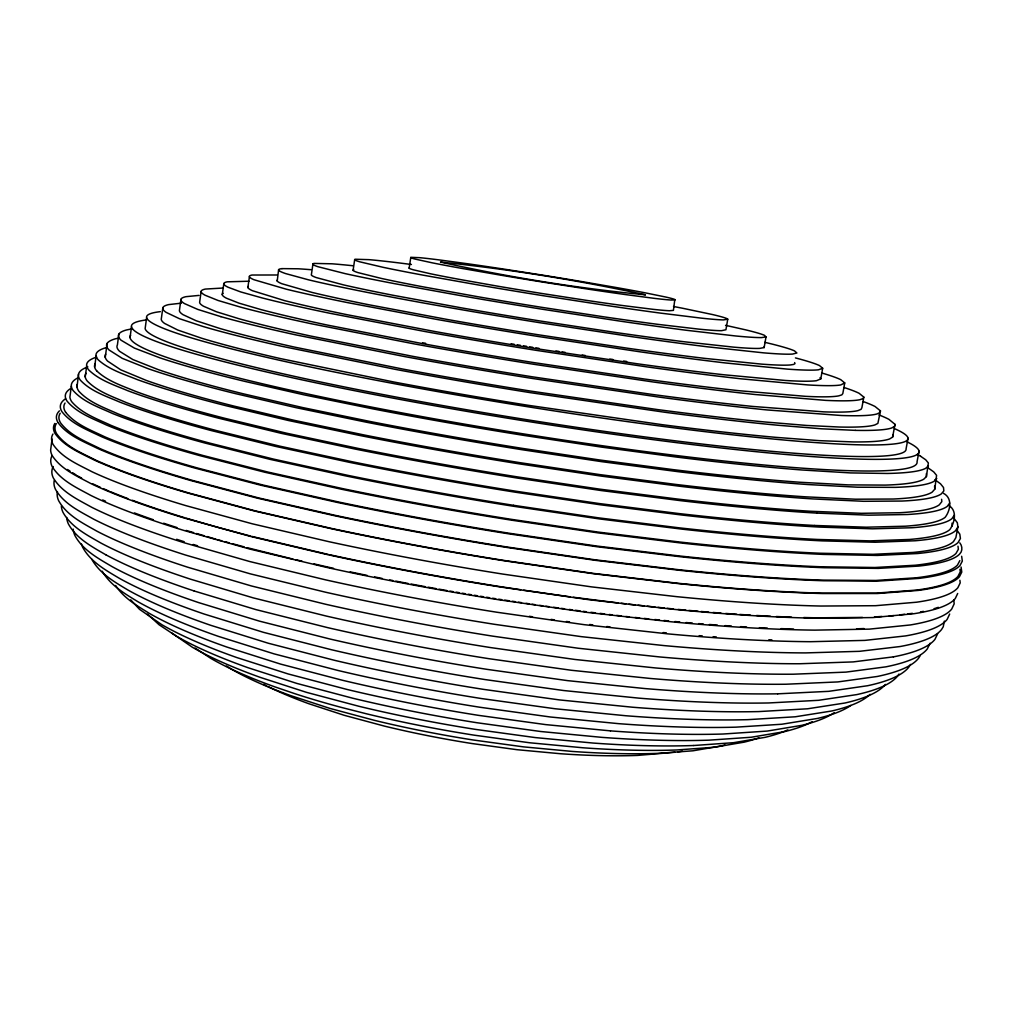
<?xml version="1.0" encoding="UTF-8"?>
<svg xmlns="http://www.w3.org/2000/svg" width="1013" height="1013" viewBox="0 0 1013 1013"><rect width="100%" height="100%" fill="white"/><g stroke="black" fill="none" stroke-linecap="round" stroke-linejoin="round"><path stroke-width="1.5" d="M513.515 505.31L598.366 517.82L679.444 527.862A449.05 50.004 9.1 0 0 817.694 539.46L870.167 540.866L909.649 539.448A449.759 50.156 9.1 0 0 949.903 529.533C954.664 522.619 957.513 510.653 948.788 505.462M944.357 621.108L943.242 626.781L941.584 629.466A457.015 72.645 9.1 0 1 899.987 646.547L859.467 651.321L805.677 652.904A456.319 72.43 9.1 0 1 664.135 645.598L581.247 636.633L494.585 624.325A456.167 72.379 9.1 0 1 325.388 592.174L250.249 573.839L185.556 555.048A456.597 72.505 9.1 0 1 93.715 519.188C79.748 511.375 63.806 503.816 55.512 489.406A457.445 72.784 9.1 0 1 54.297 480.352M814.591 525.468L866.292 527.203L905.255 526.203A443.162 47.054 9.1 0 0 945.192 517.276C950.422 510.425 952.727 498.117 943.521 493.356M77.013 386.915L78.545 374.101M277.22 281.006L278.6 269.813M52.056 439.022L50.65 449.873A466.449 66.934 9.1 0 0 52.17 455.559A464.587 69.099 9.1 0 0 52.258 466.752C61.033 480.732 76.861 487.797 90.841 495.433A463.663 68.821 9.1 0 0 184.1 530.508L249.894 549.084L326.389 567.343A463.194 68.694 9.1 0 0 498.662 599.747L586.856 612.371L671.188 621.779A463.372 68.745 9.1 0 0 814.857 630.137L869.306 629.136L910.193 624.97A464.119 68.96 9.1 0 0 951.714 609.054L954.17 603.862L953.777 599.683M71.328 386.168L69.91 397.083A455.66 53.309 9.1 0 0 71.72 401.705C81.838 413.519 97.134 418.888 110.848 425.283A454.774 53.107 9.1 0 0 203.182 455.533L267.901 472.058L342.913 488.671A454.331 52.993 9.1 0 0 511.375 519.34L597.467 531.99L679.748 542.018A454.495 53.031 9.1 0 0 819.91 553.237L873.054 554.301L912.966 552.452A455.217 53.208 9.1 0 0 953.499 541.575L955.879 537.65L957.918 526.899L957.336 522.759L953.942 518.263M85.244 376.912L86.675 365.997M94.64 367.061L96.083 356.145M105.263 357.386L107.112 343.445M118.85 334.176L117.407 344.926A416.394 37.519 9.1 0 0 119.61 351.334L132.855 359.552L158.066 369.555A415.647 37.38 9.1 0 0 243.753 393.918L302.76 407.581L370.619 421.585A415.279 37.316 9.1 0 0 522.024 448.328L599.24 459.927L673.139 469.627A415.419 37.342 9.1 0 0 799.764 482.239L848.286 484.885L885.147 485.1A416.014 37.456 9.1 0 0 923.78 479.174L926.414 476.579L928.364 462.979L925.717 459.788L920.64 456.293M130.044 337.557L131.513 326.693M146.606 317.74L145.138 328.592A385.333 30.542 9.1 0 0 530.749 420.319A385.333 30.542 9.1 0 0 906.078 448.86L908.053 438.186M162.84 307.711L161.371 318.462A376.342 27.807 9.1 0 0 164.638 323.464L177.819 330.061L201.612 338.215A375.734 27.718 9.1 0 0 279.993 358.488L393.728 381.977A375.43 27.68 9.1 0 0 528.216 405.301L662.325 424.7A375.544 27.693 9.1 0 0 775.54 437.325L819.416 440.655L853.174 441.921A376.038 27.769 9.1 0 0 889.718 438.895L892.592 437.122L893.048 434.982M180.934 299.417L179.466 310.168A359.501 24.616 9.1 0 0 183.074 314.701L196.142 320.754L219.251 328.288A358.944 24.54 9.1 0 0 294.454 347.092L402.693 369.036A358.665 24.502 9.1 0 0 530.204 391.018L657.348 409.556A358.779 24.527 9.1 0 0 765.005 421.99L806.93 425.473L839.346 427.03A359.222 24.578 9.1 0 0 874.941 424.903L877.878 423.396L880.462 410.898L875.055 406.504A360.084 22.767 9.1 0 0 863.101 401.528M201.131 291.453L199.65 302.203A340.52 21.476 9.1 0 0 203.6 306.281L216.465 311.776L238.751 318.664A340.026 21.412 9.1 0 0 310.307 335.961L412.392 356.259A339.786 21.387 9.1 0 0 532.167 376.785L651.562 394.348A339.874 21.4 9.1 0 0 753.014 406.466L823.632 411.848A340.279 21.45 9.1 0 0 858.062 410.569L861.075 409.328L861.886 407.745L863.823 397.109L859.113 393.297A341.064 19.716 9.1 0 0 844.133 387.536M222.278 294.631L223.784 283.881M247.881 287.515L249.401 276.777M312.954 263.899L311.409 274.51A232.901 9.661 9.1 0 0 316.284 277.587L343.483 284.881A232.673 9.649 9.1 0 0 393.373 295.327L461.333 307.838A232.559 9.636 9.1 0 0 539.385 320.88L617.145 332.707A232.61 9.649 9.1 0 0 684.535 341.799L733.501 347.13A232.787 9.661 9.1 0 0 759.813 348.383L764.144 347.548L766.005 336.924L764.498 335.354A233.205 8.446 9.1 0 0 745.847 329.896L725.536 325.325M353.119 270.192L354.689 259.594M409.163 268.154L410.759 257.568M409.341 267.863A135.881 4.179 9.1 0 0 413.494 269.838L430.829 273.839A135.805 4.179 9.1 0 0 460.206 279.537L498.776 286.362A135.767 4.179 9.1 0 0 542.348 293.555L585.742 300.266A135.78 4.179 9.1 0 0 623.97 305.711L652.79 309.294A135.843 4.179 9.1 0 0 669.517 310.738L673.417 310.383L674.81 299.506A136.021 3.47 9.1 0 0 665.516 296.986L645.053 292.808A136.097 3.47 9.1 0 0 615.714 287.426L580.373 281.335A136.135 3.47 9.1 0 0 541.968 275.042L503.664 269.065A136.122 3.47 9.1 0 0 468.513 263.887L439.579 259.961A136.059 3.47 9.1 0 0 419.597 257.669L410.936 257.327A135.97 3.47 9.1 0 0 415.127 259.087L432.5 262.886A135.894 3.457 9.1 0 0 461.928 268.42L500.549 275.143A135.856 3.457 9.1 0 0 544.146 282.31L587.565 289.06A135.869 3.457 9.1 0 0 625.806 294.618L654.626 298.392A135.932 3.47 9.1 0 0 671.328 300.038L675.202 299.848M673.518 306.496A192.09 5.939 9.1 0 1 682.876 308.307L712.405 314.524A191.938 5.926 9.1 0 1 726.828 318.589L727.752 319.196L725.928 329.744L721.56 330.681A191.634 6.926 9.1 0 1 699.071 329.162L658.589 324.439A191.508 6.914 9.1 0 1 603.773 316.828L540.955 307.205A191.47 6.914 9.1 0 1 477.908 296.733L422.598 286.755A191.546 6.914 9.1 0 1 381.344 278.423L358.045 272.624A191.71 6.926 9.1 0 1 353.79 269.762M248.35 286.375A294.593 15.398 9.1 0 0 252.389 290.693L284.564 300.62A294.226 15.36 9.1 0 0 347.054 314.701L434.4 331.428A294.049 15.347 9.1 0 0 535.915 348.599L637.076 363.743A294.112 15.347 9.1 0 0 723.776 374.759L785.252 380.47A294.416 15.385 9.1 0 0 816.541 380.673L820.783 378.9L822.683 368.263L819.517 365.592A295.024 13.865 9.1 0 0 795.433 357.906M821.695 372.974A319.551 16.752 9.1 0 1 840.777 379.685L844.741 382.927L842.816 393.563L841.816 394.867L838.764 395.855A318.842 18.373 9.1 0 1 805.74 396.349L739.376 390.739A318.5 18.335 9.1 0 1 644.863 379.077L534.079 362.641A318.411 18.323 9.1 0 1 422.915 343.711L327.743 325.148A318.626 18.348 9.1 0 1 260.392 309.421L239.106 303.191L226.532 298.253A319.057 18.399 9.1 0 1 223.101 293.301M892.592 437.122L895.011 424.346L888.945 419.369A376.975 25.882 9.1 0 0 878.917 414.912M919.032 451.152L917.044 461.827A398.514 33.758 9.1 0 1 515.566 432.627A398.514 33.758 9.1 0 1 130.601 335.392M105.681 354.195A426.752 40.761 9.1 0 0 107.543 361.059L120.75 369.821L146.265 380.407A425.966 40.609 9.1 0 0 233.788 406.048L294.302 420.344L364.06 434.957A425.587 40.533 9.1 0 0 519.922 462.662L599.443 474.553L675.519 484.391A425.726 40.558 9.1 0 0 805.664 496.839L855.39 499.206L893.061 499.029A426.359 40.685 9.1 0 0 932.188 492.103L934.758 489.228L936.582 475.35L933.733 471.893L928.415 468.12M895.011 424.346L894.58 426.334L891.744 427.955A376.292 25.794 9.1 0 1 855.276 430.36M937.658 633.72L934.974 639.304A452.064 74.177 9.1 0 1 893.415 656.867M880.462 410.898L879.854 412.608L876.941 413.962A359.463 22.691 9.1 0 1 841.436 415.507L767.12 409.948A359.02 22.641 9.1 0 1 659.438 397.147L532.23 378.444A358.919 22.628 9.1 0 1 404.592 356.563L296.214 334.961A359.197 22.653 9.1 0 1 220.885 316.651M930.086 643.217L927.313 648.89A446.011 75.469 9.1 0 1 885.843 666.845L845.994 672.113L793.331 674.202A445.365 75.253 9.1 0 1 655.373 667.934L574.814 659.45L490.659 647.586A445.214 75.203 9.1 0 1 326.376 616.081L253.364 597.911L190.393 579.145A445.619 75.329 9.1 0 1 100.718 542.943C86.801 534.927 71.087 526.95 63.009 512.375A446.429 75.608 9.1 0 1 61.388 505.968M954.347 515.098L951.979 518.593A449.759 47.788 9.1 0 1 911.814 527.748L872.396 528.824L819.922 527.102A449.088 47.636 9.1 0 1 681.622 514.997L600.519 504.816L515.604 492.242A448.936 47.611 9.1 0 1 349.371 462.321L275.27 446.328L211.248 430.563A449.354 47.7 9.1 0 1 119.623 402.034C105.998 396.108 90.828 391.284 80.382 380.204A450.177 47.877 9.1 0 1 87.865 366.871M949.675 614.03L947.155 619.374A461.244 70.935 9.1 0 1 905.584 635.911L864.836 640.393L810.666 641.698A460.51 70.707 9.1 0 1 667.884 633.872L584.159 624.666L496.611 612.194A460.333 70.657 9.1 0 1 325.654 579.867L249.73 561.531L184.417 542.829A460.788 70.796 9.1 0 1 91.778 507.31C77.786 499.536 61.996 492.204 53.36 478.035A461.7 71.075 9.1 0 1 53.233 466.55M957.69 593.479L955.284 598.506A465.967 66.807 9.1 0 1 913.827 613.726L872.877 617.563L818.289 618.247A465.22 66.592 9.1 0 1 674.063 609.357L589.351 599.772L500.739 587.046A465.043 66.541 9.1 0 1 327.604 554.643L250.73 536.485L184.607 518.112A465.499 66.668 9.1 0 1 90.917 483.581C76.95 476.097 61.122 469.31 52.157 455.559M949.675 503.094L947.256 506.335A443.162 44.711 9.1 0 1 907.42 514.515L868.508 515.174L816.82 513.11M959.843 560.62L957.488 565.026A462.852 59.033 9.1 0 1 916.499 577.765L875.928 580.449L821.847 580.094A462.118 58.843 9.1 0 1 678.925 569.737L594.96 559.796L507.082 547.007A461.941 58.792 9.1 0 1 335.278 515.364L258.885 497.991L193.103 480.58A462.397 58.906 9.1 0 1 99.629 448.392C85.788 441.516 70.201 435.59 60.565 422.877A463.321 59.147 9.1 0 1 60.185 413.279M863.823 397.109L863.038 398.552L860.05 399.654A340.507 19.652 9.1 0 1 825.696 400.376L755.116 394.513A340.115 19.614 9.1 0 1 653.626 382.04L534.168 364.338A340.013 19.602 9.1 0 1 414.279 343.914L312.055 323.907A340.267 19.627 9.1 0 1 240.385 307.078L218.048 300.468L205.133 295.252A340.761 19.69 9.1 0 1 205.411 289.06L223.075 288.034M727.752 319.196L723.421 319.905A191.761 5.913 9.1 0 1 700.958 318.095L660.489 313.106A191.634 5.901 9.1 0 1 605.66 305.331L542.816 295.644A191.609 5.901 9.1 0 1 479.706 285.21L424.333 275.384A191.685 5.913 9.1 0 1 383.015 267.293L359.653 261.785A191.837 5.913 9.1 0 1 355.348 259.239L369.011 259.657A192.014 5.926 9.1 0 1 397.97 262.785L411.417 264.482M957.918 526.899L955.576 530.647A455.533 50.84 9.1 0 1 915.157 540.765L875.283 542.246L822.163 540.866A454.812 50.675 9.1 0 1 681.964 529.141L599.633 518.96L513.477 506.259A454.647 50.637 9.1 0 1 344.851 475.73L269.737 459.294L204.93 443.036A455.09 50.739 9.1 0 1 112.43 413.443C98.73 407.213 83.509 402.085 73.177 390.6A455.989 50.941 9.1 0 1 78.33 377.659M920.374 655.386L918.576 658.209A438.882 76.494 9.1 0 1 877.233 676.481L837.852 681.926L785.949 684.231A438.236 76.266 9.1 0 1 650.346 678.469L571.294 670.264L488.747 658.665A438.085 76.216 9.1 0 1 327.642 627.629L255.985 609.623L194.129 590.972M910.56 664.401L908.724 667.238A430.576 77.216 9.1 0 1 867.584 685.725L828.748 691.335L777.731 693.829M898.949 674.076L897.683 675.975A421.079 77.621 9.1 0 1 856.821 694.589L818.643 700.3L768.664 702.959A420.496 77.406 9.1 0 1 638.962 698.147L563.621 690.524L485.075 679.571A420.357 77.355 9.1 0 1 331.758 649.802L263.443 632.327L204.322 614.093A420.724 77.495 9.1 0 1 119.407 578.347C105.745 570.23 90.638 561.86 82.749 547.425A421.446 77.76 9.1 0 1 81.496 544.057M844.741 382.927L840.739 384.953A319.057 16.702 9.1 0 1 807.779 384.927L741.44 378.862A318.715 16.664 9.1 0 1 646.902 366.883L536.054 350.321A318.639 16.651 9.1 0 1 424.789 331.479L329.491 313.194A318.854 16.677 9.1 0 1 262.025 297.898L240.689 291.921L228.077 287.236A319.285 16.727 9.1 0 1 227.254 281.817L248.957 281.221M936.784 478.453L934.252 481.15A426.65 38.443 9.1 0 1 895.213 487.367L857.593 487.215L807.88 484.543A426.03 38.329 9.1 0 1 677.697 471.627L601.583 461.649L521.999 449.709A425.878 38.304 9.1 0 1 365.984 422.13L296.151 407.695L235.535 393.639A426.27 38.38 9.1 0 1 147.873 368.593L122.282 358.361L109.024 349.954A427.043 38.519 9.1 0 1 115.431 338.798L118.496 338.152M928.44 465.79L925.831 468.221A416.305 35.265 9.1 0 1 887.299 473.464L850.464 472.919L801.954 469.981A415.71 35.164 9.1 0 1 675.304 456.914L601.367 447.088L524.101 435.438A415.558 35.151 9.1 0 1 372.543 408.809L304.596 394.969L245.513 381.546A415.938 35.214 9.1 0 1 159.674 357.766L134.4 348.105L121.091 340.229A416.672 35.328 9.1 0 1 126.612 329.934L132.462 328.769M822.683 368.263L818.491 369.796A294.618 13.827 9.1 0 1 787.266 369.112L725.802 362.996A294.314 13.802 9.1 0 1 639.102 351.676L537.878 336.43A294.251 13.802 9.1 0 1 436.261 319.323L348.801 302.862A294.428 13.815 9.1 0 1 286.21 289.174L253.934 279.715A294.796 13.853 9.1 0 1 252.034 275.029L276.967 274.992M766.005 336.924L761.7 337.57A232.952 8.433 9.1 0 1 735.438 335.949L686.485 330.289A232.762 8.421 9.1 0 1 619.095 320.982L541.284 309.079A232.724 8.421 9.1 0 1 463.156 296.087L395.121 283.767A232.838 8.421 9.1 0 1 345.154 273.624L317.867 266.685A233.066 8.446 9.1 0 1 314.119 263.418L331.973 263.798A233.319 8.459 9.1 0 1 353.258 265.786M720.61 746.075L692.955 750.798L658.349 753.343A287.629 64.11 9.1 0 1 572.294 751.431L523.531 746.872L473.122 739.984A287.565 64.072 9.1 0 1 374.595 720.382L330.023 708.442L290.693 695.602A287.73 64.148 9.1 0 1 231.546 669.213L226.431 665.997M893.428 656.867L853.199 661.907L799.903 663.743A451.38 73.962 9.1 0 1 659.97 656.968L578.132 648.231L492.609 636.126A451.216 73.911 9.1 0 1 325.629 604.255L251.452 585.97L187.544 567.166A451.646 74.05 9.1 0 1 96.691 531.065C82.737 523.151 66.896 515.376 58.729 500.853A452.482 74.316 9.1 0 1 57.437 491.609M674.924 752.254L637.696 755.407A259.733 59.109 9.1 0 1 560.531 753.735L517.023 749.696L472.109 743.555A259.683 59.083 9.1 0 1 384.282 726.068L344.42 715.355L309.104 703.82A259.822 59.147 9.1 0 1 267.926 686.523M677.9 751.823L682.357 751.19M899.911 614.866L904.584 614.296M907.699 613.916L912.371 613.346M281.969 268.622L298.202 268.787A265.963 11.067 9.1 0 1 310.877 269.699M181.403 303.153L168.627 304.609A376.595 25.832 9.1 0 0 166.145 312.384L179.39 318.677L203.233 326.541A376 25.743 9.1 0 0 281.753 346.281L395.64 369.416A375.696 25.705 9.1 0 0 530.242 392.639L664.439 412.202A375.81 25.718 9.1 0 0 777.68 425.219L821.556 428.803L855.276 430.36M874.485 616.955L881.867 616.436M889.249 615.929L893.681 615.625M199.042 295.403L185.987 296.67A359.742 22.729 9.1 0 0 184.594 303.647L197.712 309.396L220.885 316.651M693.664 745.517L733.653 742.681L765.157 737.325A333.619 71.277 9.1 0 0 787.823 729.854M856.567 628.82L864.051 628.554M862.506 617.424L817.098 617.816A463.688 66.364 9.1 0 1 803.765 617.525M610.459 730.867L545.703 724.612L478.44 715.343A369.074 75.19 9.1 0 1 347.104 689.473L288.224 673.974L236.903 657.589A369.365 75.304 9.1 0 1 161.839 624.692L139.49 609.32L130.702 599.81M663.211 632.555L666.351 632.872M635.012 617.461L639.596 617.93M644.167 618.411L648.738 618.88M654.841 619.513L659.412 619.981M663.996 620.45L668.567 620.931M635.012 604.926L628.87 604.229M638.076 605.242L644.217 605.888M647.294 606.217L654.968 607.015M658.045 607.344L664.186 607.99M667.25 608.307L673.392 608.952M589.642 624.489L592.77 624.856M606.825 626.515L609.953 626.882M618.145 602.925L573.345 597.265M621.21 603.305L625.806 603.849M590.87 612.283L595.441 612.827M600 613.371L604.571 613.916M609.142 614.473L612.181 614.828M616.74 615.372L621.311 615.929M625.869 616.474L628.921 616.828M551.059 619.386L554.136 619.804M566.457 621.463L569.534 621.881M570.218 596.847L523.708 590.186M545.868 606.255L548.97 606.673M553.642 607.306L558.302 607.939M561.417 608.37L564.532 608.788M569.192 609.421L572.307 609.839M575.422 610.257L580.082 610.89M583.197 611.32L586.312 611.738M609.801 359.045L612.865 359.488M623.603 361.033L626.68 361.476M502.283 586.945L520.644 589.731M498.7 599.19L501.739 599.658M504.778 600.114L509.336 600.798M512.375 601.253L515.414 601.709M518.453 602.178L521.492 602.634M526.038 603.317L529.077 603.773M532.116 604.229L535.155 604.685M539.714 605.381L542.753 605.837M529.368 616.297L532.483 616.765M535.864 347.852L538.954 348.333M555.934 350.967L559.024 351.435M562.114 351.916L565.191 352.397M582.171 355.019L585.261 355.5M511.122 343.787L514.211 344.293M517.301 344.813L520.403 345.319M523.493 345.826L526.583 346.332M529.685 346.839L532.775 347.345M422.535 342.761L425.65 343.331M328.313 554.453L251.718 536.371M292.922 559.062L247.096 547.666M295.935 559.758L301.963 561.139M314.017 563.899L327.566 567.001A460.649 68.289 9.1 0 0 333.543 568.318M764.853 342.318L772.21 344.103A266.698 11.105 9.1 0 1 794.521 350.891L796.876 352.993L792.571 354.069A266.356 11.067 9.1 0 1 763.511 352.841L707.745 346.839A266.115 11.054 9.1 0 1 629.959 336.392L539.625 322.678A266.052 11.042 9.1 0 1 448.924 307.496L427.689 303.735A256.517 10.7 9.1 0 1 388.296 296.454L379.191 294.72A265.457 11.029 9.1 0 1 308.281 279.765L285.679 273.599A265.697 11.054 9.1 0 1 281.981 268.635M217.301 527.203L250.224 535.978M217.39 539.638L221.847 540.841M224.823 541.638L229.28 542.841M232.243 543.652L244.133 546.855M185.835 518.061L215.807 526.76M186.151 530.419L193.584 532.61M196.56 533.496L204.006 535.687M206.981 536.561L215.908 539.195M193.192 544.45L197.611 545.779M77.583 475.945L81.622 478.047M105.808 554.782C91.955 546.703 76.418 538.561 68.415 523.987A439.275 76.633 9.1 0 1 66.731 517.491M67.491 469.5L70.024 471.108M72.543 472.716L76.33 475.135M195.104 648.041L210.704 658.311A311.789 68.048 9.1 0 0 274.637 686.789L295.252 693.829A300.798 65.934 9.1 0 0 341.229 707.378L366.25 713.747A311.789 67.998 9.1 0 0 474.287 735.185L529.584 742.757L582.994 747.784A311.865 68.036 9.1 0 0 676.874 749.962L714.355 747.239L744.074 742.174A312.207 68.188 9.1 0 0 758.902 737.819M934.948 479.744L940.495 483.783L943.508 487.519L943.837 490.887L941.368 493.85A435.691 41.609 9.1 0 1 901.912 501.055L863.583 501.296L812.819 498.928A435.033 41.482 9.1 0 1 679.546 486.227L601.507 476.148L519.884 463.954A434.868 41.457 9.1 0 1 359.944 435.501L288.464 420.509L226.532 405.846A435.273 41.533 9.1 0 1 137.299 379.596C123.852 374.139 109.277 369.732 98.261 359.868A436.096 41.685 9.1 0 1 105.491 347.852M171.64 632.922L192.394 647.256A333.378 71.176 9.1 0 0 260.506 677.469L306.496 692.348L358.982 706.302A333.15 71.075 9.1 0 0 475.578 729.398L535.257 737.578L592.846 743.035A333.239 71.113 9.1 0 0 693.664 745.517M96.792 370.973C107.619 381.192 122.244 385.788 135.704 391.423A434.982 43.8 9.1 0 0 224.772 418.293L286.616 433.209L358.02 448.379A434.564 43.724 9.1 0 0 517.795 476.946L599.367 489.089L677.355 499.029A434.729 43.749 9.1 0 0 810.603 511.248L861.379 513.312L899.747 512.73A435.387 43.888 9.1 0 0 939.304 504.803L941.811 501.65L941.609 499.295M147.505 614.093L159.066 624.755L176.186 636.037A352.157 73.506 9.1 0 0 247.995 667.706L296.796 683.408L352.613 698.185A351.904 73.392 9.1 0 0 476.958 722.738L540.625 731.5L601.963 737.363A351.992 73.443 9.1 0 0 708.999 740.161L751.203 737.249L784.239 731.69A352.41 73.607 9.1 0 0 812.211 721.661M65.604 412.228C75.481 424.51 90.929 430.158 104.719 436.793A459.117 56.057 9.1 0 0 197.725 468.057L263.051 485.037L338.849 502.055A458.661 55.943 9.1 0 0 509.235 533.243L596.34 545.982L679.571 555.985A458.838 55.981 9.1 0 0 821.29 566.786L874.966 567.495L915.245 565.229A459.573 56.171 9.1 0 0 956.019 553.402L958.374 549.236L957.981 546.197M957.184 530.559L959.792 534.117L960.425 538.498L958.095 542.487A459.889 53.778 9.1 0 1 917.436 553.541L877.195 555.441L823.544 554.402A459.155 53.6 9.1 0 1 681.787 543.095L598.506 532.939L511.337 520.15A458.978 53.562 9.1 0 1 340.786 489.089L264.899 472.261L199.472 455.546A459.446 53.676 9.1 0 1 106.302 424.954C92.538 418.483 77.14 413.089 67.061 401.135A460.345 53.879 9.1 0 1 70.34 388.751M58.007 422.573C67.44 435.476 83.269 441.377 97.109 448.215A464.65 59.223 9.1 0 0 191.052 480.618L257.226 498.13L334.075 515.617A464.207 59.109 9.1 0 0 507.044 547.476L595.517 560.354L680.014 570.357A464.372 59.147 9.1 0 0 823.822 580.753L878.208 581.095L918.93 578.385A465.094 59.336 9.1 0 0 959.995 565.533L962.325 561.088L961.641 556.264M115.659 585.489C123.561 597.974 136.869 605.609 149.114 613.245A384.547 76.532 9.1 0 0 227.089 647.13L280.677 664.123L342.305 680.23A384.231 76.406 9.1 0 0 479.997 707.264L550.528 717.014L618.361 723.637A384.345 76.444 9.1 0 0 735.982 727.157L781.871 724.232L817.415 718.445A384.851 76.646 9.1 0 0 850.857 705.441M102.212 571.167C110.189 585.121 124.536 593.567 137.869 601.684A398.122 77.279 9.1 0 0 218.441 636.379L274.08 653.866L338.177 670.517A397.78 77.14 9.1 0 0 481.631 698.577L555.111 708.758L625.73 715.735A397.906 77.191 9.1 0 0 747.835 719.661L795.268 716.786L831.825 710.974A398.464 77.406 9.1 0 0 870.129 694.298M959.805 542.841C962.439 546.096 962.793 551.11 959.564 554.111A462.852 56.589 9.1 0 1 918.664 566.09L878.17 568.394L824.088 567.711A462.143 56.411 9.1 0 1 681.116 556.833L597.126 546.754L509.184 533.902A461.979 56.373 9.1 0 1 337.19 502.397L260.721 485.214L194.851 468.069A462.713 56.513 9.1 0 1 101.199 436.552C87.384 429.854 71.847 424.194 62.008 411.797A463.637 56.741 9.1 0 1 65.566 398.767M91.803 559.265C99.641 573.523 114.482 581.956 127.993 590.047A409.961 77.558 9.1 0 0 210.869 625.35L268.344 643.255L334.657 660.349A409.619 77.419 9.1 0 0 483.315 689.334L559.48 699.92L632.581 707.226A409.746 77.469 9.1 0 0 758.712 711.582L807.5 708.796L844.931 703.009A410.303 77.684 9.1 0 0 885.4 684.395M820.099 377.583L820.783 378.9M794.635 362.591L794.99 363.629L793.673 364.414L790.647 364.921A266.178 12.473 9.1 0 1 761.535 364.123L705.757 358.488A265.938 12.447 9.1 0 1 627.984 348.295L537.7 334.683A265.875 12.447 9.1 0 1 447.075 319.437L368.681 304.723A266.026 12.46 9.1 0 1 311.915 292.39L281.88 283.741A266.33 12.485 9.1 0 1 277.347 280.044M961.096 567.052L961.768 572.092L959.438 576.739A466.626 61.996 9.1 0 1 918.209 590.427L877.334 593.529L822.771 593.542A465.866 61.793 9.1 0 1 678.495 583.627L593.681 573.751L504.93 560.885A465.689 61.742 9.1 0 1 331.466 528.761L254.39 510.995L188.089 493.141A466.157 61.869 9.1 0 1 94.057 459.953C80.154 452.849 64.414 446.619 55.044 433.475A467.094 62.122 9.1 0 1 54.854 423.421M959.957 569.293L960.273 571.813L957.931 576.435A465.094 61.78 9.1 0 1 916.752 590.06L875.979 593.137L821.581 593.137A464.334 61.578 9.1 0 1 677.824 583.247L593.352 573.396L504.955 560.582A464.169 61.527 9.1 0 1 332.163 528.583L255.39 510.907L189.317 493.116A464.625 61.654 9.1 0 1 95.551 460.054C81.66 452.963 65.959 446.746 56.563 433.64A465.562 61.907 9.1 0 1 56.323 423.624M959.893 580.272L960.21 582.88L957.855 587.73A466.803 64.477 9.1 0 1 916.486 602.216L875.549 605.698L820.91 606.04A466.043 64.262 9.1 0 1 676.469 596.632L591.63 586.894L502.815 574.08A465.866 64.212 9.1 0 1 329.276 541.765L252.224 523.784L185.936 505.652A466.335 64.351 9.1 0 1 91.98 471.741C78.039 464.448 62.249 457.927 53.094 444.466A467.272 64.604 9.1 0 1 52.967 434.02M951.992 523.151L952.321 525.861M934.594 485.961L934.758 489.228M764.119 346.788L764.144 347.548M926.389 473.59L926.414 476.579M894.327 428.575A385.598 28.529 9.1 0 1 527.203 406.669A385.598 28.529 9.1 0 1 160.345 311.649M907.028 441.845A398.793 31.656 9.1 0 1 519.504 420.104A398.793 31.656 9.1 0 1 146.53 319.905M724.979 744.973A287.907 64.237 9.1 0 1 722.092 745.72M58.02 422.573A465.537 59.45 9.1 0 1 59.425 410.86M96.716 357.07A443.897 44.825 9.1 0 0 88.739 369.96C99.54 380.394 114.355 385.029 127.891 390.752A443.048 44.648 9.1 0 0 218.441 418.166L281.513 433.399L354.398 448.911A442.364 44.547 9.1 0 0 517.744 478.136L601.152 490.545L680.837 500.688A442.516 44.572 9.1 0 0 816.807 513.11M86.004 373.265A443.58 47.142 9.1 0 0 87.27 381.065C97.868 391.841 112.747 396.691 126.308 402.579A442.744 46.965 9.1 0 0 216.693 430.639L279.664 446.125L352.486 461.814A442.326 46.877 9.1 0 0 515.668 491.178L599 503.512L678.659 513.528A442.478 46.902 9.1 0 0 814.591 525.468M77.317 384.282A450.19 50.257 9.1 0 0 78.925 391.309C89.296 402.63 104.39 407.72 118.027 413.874A449.329 50.068 9.1 0 0 209.501 443.061L273.434 459.079L347.459 475.262A448.886 49.966 9.1 0 0 513.515 505.31M96.792 370.973A435.793 43.964 9.1 0 1 95.235 363.642M65.604 412.228A460.029 56.272 9.1 0 1 65.047 403.06M184.265 517.592A463.979 66.44 9.1 0 1 157.484 509.07M155.926 508.539A463.979 66.44 9.1 0 1 132.412 500.283M127.79 498.561A463.979 66.44 9.1 0 1 110.696 491.786M109.163 491.153A463.979 66.44 9.1 0 1 103.263 488.621M100.426 487.367A463.979 66.44 9.1 0 1 92.411 483.657M500.751 586.717A463.523 66.314 9.1 0 1 414.026 571.763M412.532 571.484A463.523 66.314 9.1 0 1 329.807 554.769M791.457 617.132A463.688 66.364 9.1 0 1 776.338 616.512M770.361 616.221A463.688 66.364 9.1 0 1 756.597 615.486M750.354 615.106A463.688 66.364 9.1 0 1 739.718 614.435M736.628 614.22A463.688 66.364 9.1 0 1 725.713 613.447M720.965 613.093A463.688 66.364 9.1 0 1 712.987 612.46M708.53 612.105A463.688 66.364 9.1 0 1 701.034 611.472M698.008 611.219A463.688 66.364 9.1 0 1 688.865 610.408M685.788 610.13A463.688 66.364 9.1 0 1 678.064 609.408M938.304 607.331A464.448 66.579 9.1 0 1 934.049 608.699M923.425 611.358A464.448 66.579 9.1 0 1 920.437 611.953M194.129 590.972A438.477 76.355 9.1 0 1 105.821 554.782M834.294 712.62A369.644 75.418 9.1 0 1 801.6 725.371L767.221 731.069L723.067 734.02A369.175 75.228 9.1 0 1 610.459 730.867M176.92 527.532A461.105 68.428 9.1 0 1 163.663 523.227M153.368 519.745A461.105 68.428 9.1 0 1 134.45 512.945M105.555 501.245A461.105 68.428 9.1 0 1 102.706 499.966M495.661 598.708A460.649 68.289 9.1 0 1 492.622 598.227M489.583 597.733A460.649 68.289 9.1 0 1 486.531 597.239M483.492 596.746A460.649 68.289 9.1 0 1 480.453 596.252M477.414 595.745A460.649 68.289 9.1 0 1 474.375 595.239M471.336 594.732A460.649 68.289 9.1 0 1 468.297 594.226M465.271 593.719A460.649 68.289 9.1 0 1 462.232 593.2M459.206 592.681A460.649 68.289 9.1 0 1 456.179 592.162M453.102 591.63A460.649 68.289 9.1 0 1 449.975 591.086M446.847 590.541A460.649 68.289 9.1 0 1 439.047 589.148M435.932 588.591A460.649 68.289 9.1 0 1 428.157 587.185M425.055 586.628A460.649 68.289 9.1 0 1 411.151 584.045M408.074 583.463A460.649 68.289 9.1 0 1 395.83 581.12M392.778 580.525A460.649 68.289 9.1 0 1 389.739 579.93M382.154 578.436A460.649 68.289 9.1 0 1 374.62 576.929M367.086 575.397A460.649 68.289 9.1 0 1 350.181 571.876M793.572 629.035A460.826 68.34 9.1 0 1 781.124 628.63M767.297 628.06A460.826 68.34 9.1 0 1 759.421 627.693M746.543 626.984A460.826 68.34 9.1 0 1 740.528 626.629M731.361 626.047A460.826 68.34 9.1 0 1 725.169 625.629M717.343 625.072A460.826 68.34 9.1 0 1 709.417 624.477M703.263 623.983A460.826 68.34 9.1 0 1 698.615 623.615M692.36 623.084A460.826 68.34 9.1 0 1 686.067 622.539M679.71 621.969A460.826 68.34 9.1 0 1 674.911 621.539M73.215 529.103A430.956 77.355 9.1 0 0 74.987 535.674C82.901 550.211 98.274 558.467 112.025 566.584A430.196 77.089 9.1 0 0 198.763 602.634L259.328 621.108L329.428 638.886A429.816 76.95 9.1 0 0 486.886 669.34L567.559 680.635L644.888 688.561A429.968 77.001 9.1 0 0 777.731 693.829M184.214 541.714A457.205 70.214 9.1 0 1 176.655 539.296M771.868 639.874A456.926 70.125 9.1 0 1 768.829 639.76M716.28 636.911A456.926 70.125 9.1 0 1 713.165 636.696M702.275 635.898A456.926 70.125 9.1 0 1 699.211 635.67M266.596 685.864A259.822 59.147 9.1 0 1 263.671 684.37M917.259 454.444A417.141 35.417 9.1 0 1 920.64 456.293M645.382 294.808C577.144 288.274 507.602 276.98 440.452 262.05C509.172 269.179 577.841 280.221 645.382 294.808"/></g></svg>
